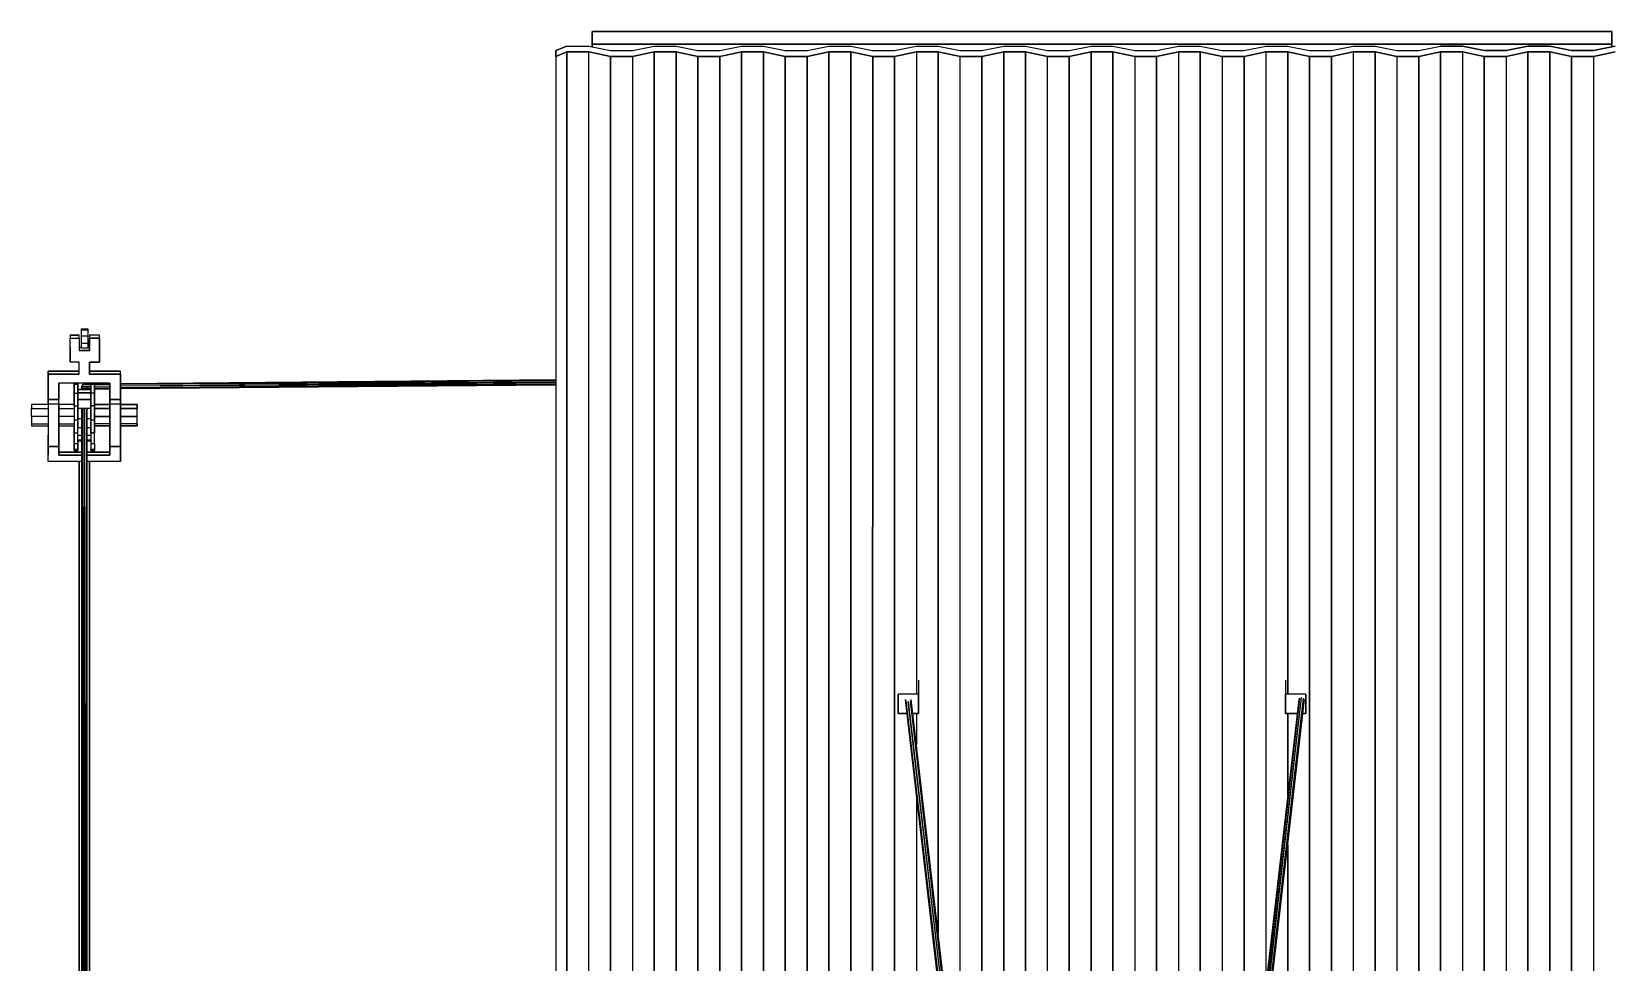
# Model space of a CAD drawing. Extents: x -32 to 51.8, y -51.6 to -5.5.
# Drawn here: x -16.93 to -10.73, y -15.64 to -11.99 of the extents above; entities that cross this region are included whole.
import ezdxf

# ---------------------------------------------------------------- set-up
doc = ezdxf.new("R2010")
doc.units = 0
doc.header["$MEASUREMENT"] = 0
doc.layers.get('0').update_dxf_attribs({"linetype": 'CONTINUOUS'})
doc.layers.add('hachures', color=5, linetype='CONTINUOUS')

msp = doc.modelspace()

# ---------------------------------------------------------------- linework, layer by layer
for p, q in [((-14.7329, -12.0473), (-14.7329, -11.9877)), ((-14.7329, -11.9877), (-14.7329, -12.0363)), ((-14.7329, -12.0363), (-14.7329, -12.0473)), ((-14.6528, -11.9877), (-14.7328, -11.9877)), ((-14.7328, -11.9877), (-14.7328, -11.9877)), ((-14.7328, -12.0363), (-14.7328, -11.9877)), ((-14.7328, -11.9877), (-14.6528, -11.9877)), ((-14.7328, -12.0363), (-14.7328, -12.0363)), ((-14.7328, -12.0473), (-14.7328, -12.0363)), ((-14.7328, -12.0363), (-14.6528, -12.0363)), ((-14.6528, -12.0363), (-14.7328, -12.0363)), ((-10.8128, -11.9877), (-14.6528, -11.9877)), ((-14.6528, -11.9877), (-10.8128, -11.9877)), ((-14.6528, -12.0363), (-10.8128, -12.0363)), ((-10.8128, -12.0363), (-14.6528, -12.0363)), ((-10.7328, -11.9877), (-10.8128, -11.9877)), ((-10.8128, -11.9877), (-10.7328, -11.9877)), ((-10.8128, -12.0363), (-10.7328, -12.0363)), ((-10.7328, -12.0363), (-10.8128, -12.0363)), ((-10.7329, -12.0363), (-10.7329, -11.9877)), ((-10.7329, -11.9877), (-10.7329, -11.9877)), ((-10.7329, -12.0474), (-10.7329, -12.0363)), ((-10.7328, -11.9877), (-10.7328, -12.0363)), ((-10.7328, -12.0363), (-10.7328, -12.0474)), ((-14.8764, -12.0621), (-14.8765, -19.6597)), ((-14.8764, -12.062), (-14.833, -12.0443)), ((-14.833, -12.0444), (-14.8764, -12.0621)), ((-14.8763, -12.0847), (-14.8764, -12.062)), ((-14.8764, -12.0621), (-14.8763, -12.0848)), ((-14.8763, -12.0848), (-14.8764, -19.6597)), ((-14.8328, -12.067), (-14.8763, -12.0847)), ((-14.8763, -12.0848), (-14.8328, -12.0671)), ((-14.833, -12.0443), (-14.7472, -12.0443)), ((-14.833, -12.0671), (-14.833, -12.067)), ((-14.833, -12.067), (-14.833, -12.0671)), ((-14.7471, -12.067), (-14.8328, -12.067)), ((-14.8328, -12.0671), (-14.7471, -12.0671)), ((-14.7472, -12.0443), (-14.6615, -12.062)), ((-14.7472, -12.067), (-14.7472, -12.0671)), ((-14.7472, -12.0671), (-14.7472, -12.067)), ((-14.6614, -12.0847), (-14.7471, -12.067)), ((-14.7471, -12.0671), (-14.6614, -12.0848)), ((-14.6615, -12.062), (-14.5758, -12.062)), ((-14.6615, -12.0847), (-14.6615, -12.0848)), ((-14.6615, -12.0848), (-14.6615, -12.0847)), ((-14.5757, -12.0847), (-14.6614, -12.0847)), ((-14.6614, -12.0848), (-14.5757, -12.0848)), ((-14.5758, -12.062), (-14.4901, -12.0443)), ((-14.5758, -12.0847), (-14.5758, -12.0848)), ((-14.5758, -12.0848), (-14.5758, -12.0847)), ((-14.49, -12.067), (-14.5757, -12.0847)), ((-14.5757, -12.0848), (-14.49, -12.0671)), ((-14.4901, -12.0443), (-14.4044, -12.0443)), ((-14.4901, -12.067), (-14.4901, -12.0671)), ((-14.4901, -12.0671), (-14.4901, -12.067)), ((-14.4043, -12.067), (-14.49, -12.067)), ((-14.49, -12.0671), (-14.4043, -12.0671)), ((-14.4044, -12.0443), (-14.3187, -12.062)), ((-14.4044, -12.0671), (-14.4044, -12.067)), ((-14.4044, -12.067), (-14.4044, -12.0671)), ((-14.3186, -12.0847), (-14.4043, -12.067)), ((-14.4043, -12.0671), (-14.3186, -12.0848)), ((-14.3187, -12.062), (-14.233, -12.062)), ((-14.3187, -12.0848), (-14.3187, -12.0847)), ((-14.3187, -12.0847), (-14.3187, -12.0848)), ((-14.2328, -12.0847), (-14.3186, -12.0847)), ((-14.3186, -12.0848), (-14.2328, -12.0848)), ((-14.233, -12.062), (-14.1472, -12.0443)), ((-14.233, -12.0848), (-14.233, -12.0847)), ((-14.233, -12.0847), (-14.233, -12.0848)), ((-14.1471, -12.067), (-14.2328, -12.0847)), ((-14.2328, -12.0848), (-14.1471, -12.0671)), ((-14.1472, -12.0443), (-14.0615, -12.0443)), ((-14.1472, -12.067), (-14.1472, -12.0671)), ((-14.1472, -12.0671), (-14.1472, -12.067)), ((-14.0614, -12.067), (-14.1471, -12.067)), ((-14.1471, -12.0671), (-14.0614, -12.0671)), ((-14.0615, -12.0443), (-13.9758, -12.062)), ((-14.0615, -12.067), (-14.0615, -12.0671)), ((-13.9757, -12.0847), (-14.0614, -12.067)), ((-14.0614, -12.0671), (-13.9757, -12.0848)), ((-13.9758, -12.062), (-13.8901, -12.062)), ((-13.9758, -12.0848), (-13.9758, -12.0847)), ((-13.9758, -12.0847), (-13.9758, -12.0848)), ((-13.89, -12.0847), (-13.9757, -12.0847)), ((-13.9757, -12.0848), (-13.89, -12.0848)), ((-13.8901, -12.062), (-13.8044, -12.0443)), ((-13.8901, -12.0848), (-13.8901, -12.0847)), ((-13.8043, -12.067), (-13.89, -12.0847)), ((-13.89, -12.0848), (-13.8043, -12.0671)), ((-13.8044, -12.0443), (-13.7187, -12.0443)), ((-13.8044, -12.0671), (-13.8044, -12.067)), ((-13.8044, -12.067), (-13.8044, -12.0671)), ((-13.7186, -12.067), (-13.8043, -12.067)), ((-13.8043, -12.0671), (-13.7186, -12.0671)), ((-13.7187, -12.0443), (-13.633, -12.062)), ((-13.7187, -12.0671), (-13.7187, -12.067)), ((-13.7187, -12.067), (-13.7187, -12.0671)), ((-13.6328, -12.0847), (-13.7186, -12.067)), ((-13.7186, -12.0671), (-13.6328, -12.0848)), ((-13.633, -12.062), (-13.5472, -12.062)), ((-13.633, -12.0848), (-13.633, -12.0847)), ((-13.633, -12.0847), (-13.633, -12.0848)), ((-13.5471, -12.0847), (-13.6328, -12.0847)), ((-13.6328, -12.0848), (-13.5471, -12.0848)), ((-13.5472, -12.062), (-13.4615, -12.0443)), ((-13.5472, -12.0847), (-13.5472, -12.0848)), ((-13.5472, -12.0848), (-13.5472, -12.0847)), ((-13.4614, -12.067), (-13.5471, -12.0847)), ((-13.5471, -12.0848), (-13.4614, -12.0671)), ((-13.4615, -12.0443), (-13.3758, -12.0443)), ((-13.4615, -12.0671), (-13.4615, -12.0671)), ((-13.3757, -12.067), (-13.4614, -12.067)), ((-13.4614, -12.0671), (-13.3757, -12.0671)), ((-13.3758, -12.0443), (-13.2901, -12.062)), ((-13.3758, -12.0671), (-13.3758, -12.067)), ((-13.3758, -12.067), (-13.3758, -12.0671)), ((-13.29, -12.0847), (-13.3757, -12.067)), ((-13.3757, -12.0671), (-13.29, -12.0848)), ((-13.2901, -12.062), (-13.2044, -12.062)), ((-13.2901, -12.0848), (-13.2901, -12.0847)), ((-13.2043, -12.0847), (-13.29, -12.0847)), ((-13.29, -12.0848), (-13.2043, -12.0848)), ((-13.2044, -12.062), (-13.1187, -12.0443)), ((-13.2044, -12.0848), (-13.2044, -12.0847)), ((-13.2044, -12.0847), (-13.2044, -12.0848)), ((-13.1186, -12.067), (-13.2043, -12.0847)), ((-13.2043, -12.0848), (-13.1186, -12.0671)), ((-13.1187, -12.0443), (-13.033, -12.0443)), ((-13.1187, -12.0671), (-13.1187, -12.0671)), ((-13.0328, -12.067), (-13.1186, -12.067)), ((-13.1186, -12.0671), (-13.0328, -12.0671)), ((-13.033, -12.0443), (-12.9472, -12.0621)), ((-13.033, -12.0671), (-13.033, -12.067)), ((-13.033, -12.067), (-13.033, -12.0671)), ((-12.9471, -12.0847), (-13.0328, -12.067)), ((-13.0328, -12.0671), (-12.9471, -12.0848)), ((-12.9472, -12.0621), (-12.8615, -12.0621)), ((-12.9472, -12.0848), (-12.9472, -12.0847)), ((-12.8614, -12.0847), (-12.9471, -12.0847)), ((-12.9471, -12.0848), (-12.8614, -12.0848)), ((-12.8615, -12.0621), (-12.7758, -12.0444)), ((-12.8615, -12.0848), (-12.8615, -12.0847)), ((-12.7757, -12.0671), (-12.8614, -12.0847)), ((-12.8614, -12.0848), (-12.7757, -12.0671)), ((-12.7758, -12.0444), (-12.6901, -12.0444)), ((-12.7758, -12.0671), (-12.7758, -12.0671)), ((-12.7758, -12.0671), (-12.7758, -12.0671)), ((-12.69, -12.0671), (-12.7757, -12.0671)), ((-12.7757, -12.0671), (-12.69, -12.0671)), ((-12.6901, -12.0444), (-12.6044, -12.0621)), ((-12.6901, -12.0671), (-12.6901, -12.0671)), ((-12.6901, -12.0671), (-12.6901, -12.0671)), ((-12.69, -12.0671), (-12.6043, -12.0848)), ((-12.6043, -12.0848), (-12.69, -12.0671)), ((-12.6044, -12.0621), (-12.5187, -12.0621)), ((-12.6044, -12.0847), (-12.6044, -12.0848)), ((-12.6043, -12.0848), (-12.5186, -12.0848)), ((-12.5186, -12.0848), (-12.6043, -12.0848)), ((-12.5187, -12.0621), (-12.433, -12.0444)), ((-12.5187, -12.0848), (-12.5187, -12.0848)), ((-12.5187, -12.0848), (-12.5187, -12.0848)), ((-12.5186, -12.0848), (-12.4328, -12.0671)), ((-12.4328, -12.0671), (-12.5186, -12.0848)), ((-12.433, -12.0444), (-12.3472, -12.0444)), ((-12.433, -12.0671), (-12.433, -12.0671)), ((-12.433, -12.0671), (-12.433, -12.0671)), ((-12.4328, -12.0671), (-12.3471, -12.0671)), ((-12.3471, -12.0671), (-12.4328, -12.0671)), ((-12.3472, -12.0444), (-12.2615, -12.0621)), ((-12.3472, -12.0671), (-12.3472, -12.0671)), ((-12.3472, -12.0671), (-12.3472, -12.0671)), ((-12.3471, -12.0671), (-12.2614, -12.0848)), ((-12.2614, -12.0848), (-12.3471, -12.0671)), ((-12.2615, -12.0621), (-12.1758, -12.0621)), ((-12.2615, -12.0848), (-12.2615, -12.0847)), ((-12.2614, -12.0848), (-12.1757, -12.0848)), ((-12.1757, -12.0848), (-12.2614, -12.0848)), ((-12.1758, -12.0621), (-12.0901, -12.0444)), ((-12.1758, -12.0848), (-12.1758, -12.0848)), ((-12.1757, -12.0848), (-12.09, -12.0671)), ((-12.09, -12.0671), (-12.1757, -12.0848)), ((-12.0901, -12.0444), (-12.0044, -12.0444)), ((-12.0901, -12.0671), (-12.0901, -12.0671)), ((-12.09, -12.0671), (-12.0043, -12.0671)), ((-12.0043, -12.0671), (-12.09, -12.0671)), ((-12.0044, -12.0444), (-11.9187, -12.0621)), ((-12.0044, -12.0671), (-12.0044, -12.0671)), ((-12.0044, -12.0671), (-12.0044, -12.0671)), ((-11.9186, -12.0848), (-12.0043, -12.0671)), ((-12.0043, -12.0671), (-11.9186, -12.0848)), ((-11.9187, -12.0621), (-11.833, -12.0621)), ((-11.9187, -12.0848), (-11.9187, -12.0848)), ((-11.8328, -12.0848), (-11.9186, -12.0848)), ((-11.9186, -12.0848), (-11.8328, -12.0848)), ((-11.833, -12.0621), (-11.7472, -12.0444)), ((-11.833, -12.0848), (-11.833, -12.0848)), ((-11.833, -12.0848), (-11.833, -12.0848)), ((-11.8328, -12.0848), (-11.7471, -12.0671)), ((-11.7471, -12.0671), (-11.8328, -12.0848)), ((-11.7472, -12.0444), (-11.6615, -12.0444)), ((-11.7472, -12.0671), (-11.7472, -12.0671)), ((-11.7471, -12.0671), (-11.6614, -12.0671)), ((-11.6614, -12.0671), (-11.7471, -12.0671)), ((-11.6615, -12.0444), (-11.5758, -12.0621)), ((-11.6615, -12.0671), (-11.6615, -12.0671)), ((-11.6614, -12.0671), (-11.5757, -12.0848)), ((-11.5757, -12.0848), (-11.6614, -12.0671)), ((-11.5758, -12.0621), (-11.4901, -12.0621)), ((-11.5758, -12.0848), (-11.5758, -12.0848)), ((-11.5758, -12.0848), (-11.5758, -12.0848)), ((-11.5757, -12.0848), (-11.49, -12.0848)), ((-11.49, -12.0848), (-11.5757, -12.0848)), ((-11.4901, -12.0621), (-11.4044, -12.0444)), ((-11.4901, -12.0848), (-11.4901, -12.0848)), ((-11.4901, -12.0848), (-11.4901, -12.0848)), ((-11.4043, -12.0671), (-11.49, -12.0848)), ((-11.49, -12.0848), (-11.4043, -12.0671)), ((-11.4044, -12.0444), (-11.3187, -12.0444)), ((-11.3187, -12.0444), (-11.4044, -12.0444)), ((-11.4044, -12.0671), (-11.4044, -12.0671)), ((-11.4044, -12.0671), (-11.4044, -12.0671)), ((-11.4043, -12.0671), (-11.3186, -12.0671)), ((-11.3186, -12.0671), (-11.4043, -12.0671)), ((-11.3187, -12.0444), (-11.233, -12.0621)), ((-11.233, -12.0621), (-11.3187, -12.0444)), ((-11.3187, -12.0671), (-11.3187, -12.0671)), ((-11.3187, -12.0671), (-11.3187, -12.0671)), ((-11.3186, -12.0671), (-11.2328, -12.0848)), ((-11.2328, -12.0848), (-11.3186, -12.0671)), ((-11.233, -12.0621), (-11.1472, -12.0621)), ((-11.1472, -12.0621), (-11.233, -12.0621)), ((-11.233, -12.0848), (-11.233, -12.0848)), ((-11.233, -12.0848), (-11.233, -12.0848)), ((-11.2328, -12.0848), (-11.1471, -12.0848)), ((-11.1471, -12.0848), (-11.2328, -12.0848)), ((-11.1472, -12.0621), (-11.0615, -12.0444)), ((-11.0615, -12.0444), (-11.1472, -12.0621)), ((-11.1472, -12.0848), (-11.1472, -12.0848)), ((-11.1472, -12.0848), (-11.1472, -12.0848)), ((-11.1471, -12.0848), (-11.0614, -12.0671)), ((-11.0614, -12.0671), (-11.1471, -12.0848)), ((-11.0615, -12.0444), (-10.9758, -12.0444)), ((-10.9758, -12.0444), (-11.0615, -12.0444)), ((-11.0615, -12.0671), (-11.0615, -12.0671)), ((-11.0615, -12.0671), (-11.0615, -12.0671)), ((-10.9757, -12.0671), (-11.0614, -12.0671)), ((-11.0614, -12.0671), (-10.9757, -12.0671)), ((-10.8901, -12.0621), (-10.9758, -12.0444)), ((-10.9758, -12.0444), (-10.8901, -12.0621)), ((-10.9758, -12.0671), (-10.9758, -12.0671)), ((-10.9758, -12.0671), (-10.9758, -12.0671)), ((-10.89, -12.0848), (-10.9757, -12.0671)), ((-10.9757, -12.0671), (-10.89, -12.0848)), ((-10.8044, -12.0621), (-10.8901, -12.0621)), ((-10.8901, -12.0621), (-10.8044, -12.0621)), ((-10.8901, -12.0848), (-10.8901, -12.0848)), ((-10.89, -12.0848), (-10.8043, -12.0848)), ((-10.8043, -12.0848), (-10.89, -12.0848)), ((-10.8044, -12.0621), (-10.7187, -12.0444)), ((-10.7187, -12.0444), (-10.8044, -12.0621)), ((-10.8044, -12.0848), (-10.8044, -12.0848)), ((-10.8044, -12.0848), (-10.8044, -12.0848)), ((-10.8043, -12.0848), (-10.7186, -12.0671)), ((-10.7186, -12.0671), (-10.8043, -12.0848)), ((-16.7375, -13.1542), (-16.7132, -13.1542)), ((-16.7375, -13.1576), (-16.7375, -13.1542)), ((-16.7375, -13.1813), (-16.7375, -13.1576)), ((-16.7375, -13.1576), (-16.7132, -13.1576)), ((-16.7132, -13.1542), (-16.7132, -13.1576)), ((-16.7132, -13.1576), (-16.7132, -13.1813)), ((-16.746, -13.179), (-16.7813, -13.179)), ((-16.7813, -13.179), (-16.7813, -13.1908)), ((-16.7813, -13.179), (-16.746, -13.179)), ((-16.7813, -13.2389), (-16.7813, -13.1908)), ((-16.7813, -13.1908), (-16.746, -13.1908)), ((-16.746, -13.1908), (-16.746, -13.179)), ((-16.746, -13.1908), (-16.746, -13.2389)), ((-16.7375, -13.2115), (-16.7375, -13.1813)), ((-16.7375, -13.1813), (-16.7132, -13.1813)), ((-16.7375, -13.2305), (-16.7375, -13.2115)), ((-16.7132, -13.2115), (-16.7375, -13.2115)), ((-16.7132, -13.1813), (-16.7132, -13.2115)), ((-16.7132, -13.2115), (-16.7132, -13.2305)), ((-16.6672, -13.179), (-16.7065, -13.179)), ((-16.7065, -13.179), (-16.7065, -13.1908)), ((-16.6672, -13.1908), (-16.7065, -13.1908)), ((-16.7065, -13.1908), (-16.7065, -13.2389)), ((-16.7065, -13.2389), (-16.7065, -13.1908)), ((-16.7065, -13.1908), (-16.6672, -13.1908)), ((-16.6672, -13.1908), (-16.6672, -13.179)), ((-16.6672, -13.2389), (-16.6672, -13.1908)), ((-16.6672, -13.1908), (-16.6672, -13.2389)), ((-16.7813, -13.2272), (-16.7813, -13.2389)), ((-16.7813, -13.2389), (-16.7813, -13.2272)), ((-16.7813, -13.2844), (-16.7813, -13.2389)), ((-16.7813, -13.2389), (-16.7813, -13.2844)), ((-16.7375, -13.2272), (-16.746, -13.2272)), ((-16.746, -13.2272), (-16.7375, -13.2272)), ((-16.7065, -13.2389), (-16.746, -13.2389)), ((-16.746, -13.2389), (-16.7065, -13.2389)), ((-16.7132, -13.2305), (-16.7375, -13.2305)), ((-16.7065, -13.2272), (-16.7132, -13.2272)), ((-16.7132, -13.2272), (-16.7065, -13.2272)), ((-16.7065, -13.2272), (-16.7065, -13.2389)), ((-16.6672, -13.2844), (-16.6672, -13.2389)), ((-16.6672, -13.2389), (-16.6672, -13.2844)), ((-16.8677, -13.3558), (-16.8677, -13.3203)), ((-16.8677, -13.3203), (-16.8677, -13.332)), ((-16.8677, -13.332), (-16.8677, -13.3203)), ((-16.8677, -13.3203), (-16.8258, -13.3203)), ((-16.8258, -13.3204), (-16.8677, -13.3204)), ((-16.8677, -13.3204), (-16.8677, -13.3559)), ((-16.8677, -13.332), (-16.8677, -13.3675)), ((-16.8258, -13.332), (-16.8677, -13.332)), ((-16.8677, -13.3676), (-16.8677, -13.3321)), ((-16.8677, -13.3321), (-16.8258, -13.3321)), ((-16.8258, -13.3203), (-16.746, -13.3203)), ((-16.746, -13.3204), (-16.8258, -13.3204)), ((-16.746, -13.332), (-16.8258, -13.332)), ((-16.8258, -13.3321), (-16.746, -13.3321)), ((-16.746, -13.2844), (-16.7813, -13.2844)), ((-16.746, -13.3321), (-16.746, -13.2844)), ((-16.746, -13.3203), (-16.746, -13.2844)), ((-16.7065, -13.3204), (-16.7065, -13.2844)), ((-16.7065, -13.332), (-16.7065, -13.2844)), ((-16.7065, -13.2844), (-16.7065, -13.3203)), ((-16.7065, -13.2844), (-16.6672, -13.2844)), ((-16.6672, -13.2844), (-16.7065, -13.2844)), ((-16.7065, -13.2844), (-16.7065, -13.3321)), ((-16.7065, -13.3203), (-16.6267, -13.3203)), ((-16.6267, -13.3204), (-16.7065, -13.3204)), ((-16.6267, -13.332), (-16.7065, -13.332)), ((-16.7065, -13.3321), (-16.6267, -13.3321)), ((-16.6267, -13.3203), (-16.5848, -13.3203)), ((-16.5848, -13.3204), (-16.6267, -13.3204)), ((-16.5848, -13.332), (-16.6267, -13.332)), ((-16.6267, -13.3321), (-16.5848, -13.3321)), ((-16.5848, -13.332), (-16.5848, -13.3203)), ((-16.5848, -13.3675), (-16.5848, -13.332)), ((-16.5848, -13.332), (-16.5848, -13.3321)), ((-16.5848, -13.3321), (-16.5848, -13.332)), ((-16.5848, -13.3321), (-16.5848, -13.3676)), ((-16.8677, -13.3676), (-16.8677, -13.3558)), ((-16.8677, -13.3559), (-16.8677, -13.3676)), ((-16.8677, -13.3675), (-16.8677, -13.431)), ((-16.8677, -13.4311), (-16.8677, -13.3676)), ((-16.8258, -13.431), (-16.8258, -13.3675)), ((-16.8258, -13.3676), (-16.8258, -13.4192)), ((-16.8258, -13.4193), (-16.8258, -13.3676)), ((-16.746, -13.3676), (-16.8258, -13.3676)), ((-16.8258, -13.3676), (-16.8258, -13.4311)), ((-16.7665, -13.3817), (-16.7665, -13.3676)), ((-16.7665, -13.3676), (-16.7665, -13.3721)), ((-16.7665, -13.3721), (-16.7665, -13.3676)), ((-16.7665, -13.3721), (-16.7665, -13.4069)), ((-16.752, -13.3721), (-16.7665, -13.3721)), ((-16.7665, -13.4069), (-16.7665, -13.3721)), ((-16.7665, -13.4237), (-16.7665, -13.3817)), ((-16.752, -13.3721), (-16.752, -13.3676)), ((-16.752, -13.3676), (-16.752, -13.3817)), ((-16.752, -13.3676), (-16.752, -13.3721)), ((-16.752, -13.4069), (-16.752, -13.3721)), ((-16.752, -13.3721), (-16.752, -13.4069)), ((-16.752, -13.3817), (-16.752, -13.3923)), ((-16.7009, -13.3923), (-16.752, -13.3923)), ((-16.752, -13.3923), (-16.7009, -13.3923)), ((-16.7009, -13.4057), (-16.752, -13.4057)), ((-16.752, -13.4057), (-16.7009, -13.4057)), ((-16.7065, -13.3676), (-16.746, -13.3676)), ((-16.7341, -13.3733), (-16.7374, -13.3802)), ((-16.7009, -13.3799), (-16.7374, -13.3802)), ((-16.7009, -13.38), (-16.7374, -13.3802)), ((-16.7374, -13.3802), (-16.7374, -13.3923)), ((-16.7374, -13.3802), (-16.7341, -13.3871)), ((-16.7374, -13.4057), (-16.7374, -13.4057)), ((-16.7354, -13.4057), (-16.7354, -13.4057)), ((-16.7341, -13.3871), (-16.7345, -13.3923)), ((-16.7262, -13.3705), (-16.7341, -13.3733)), ((-16.7009, -13.373), (-16.7341, -13.3733)), ((-16.7009, -13.3731), (-16.7341, -13.3733)), ((-16.7181, -13.3869), (-16.7341, -13.3871)), ((-16.7181, -13.3869), (-16.7341, -13.3871)), ((-16.7341, -13.3871), (-16.7341, -13.3923)), ((-16.7341, -13.3871), (-16.7262, -13.3899)), ((-16.7341, -13.4057), (-16.7341, -13.4057)), ((-16.7286, -13.4057), (-16.7286, -13.4057)), ((-16.7265, -13.3923), (-16.7262, -13.3899)), ((-16.7262, -13.3705), (-16.7009, -13.3703)), ((-16.7009, -13.3703), (-16.7262, -13.3705)), ((-16.7262, -13.3899), (-16.7182, -13.3871)), ((-16.7262, -13.3923), (-16.7262, -13.3899)), ((-16.7262, -13.4057), (-16.7262, -13.4057)), ((-16.7208, -13.4057), (-16.7208, -13.4057)), ((-16.7189, -13.3923), (-16.7182, -13.3871)), ((-16.7182, -13.3871), (-16.7149, -13.3802)), ((-16.7182, -13.3871), (-16.7182, -13.3923)), ((-16.7182, -13.4057), (-16.7182, -13.4057)), ((-16.7163, -13.4057), (-16.7163, -13.4057)), ((-16.7155, -13.3923), (-16.7149, -13.3802)), ((-16.7149, -13.3923), (-16.7149, -13.3802)), ((-16.7009, -13.3868), (-16.7149, -13.3869)), ((-16.7009, -13.3868), (-16.7149, -13.3869)), ((-16.7149, -13.3898), (-16.7009, -13.3897)), ((-16.7149, -13.4057), (-16.7149, -13.4057)), ((-16.6267, -13.3676), (-16.7065, -13.3676)), ((-16.7009, -13.3721), (-16.7009, -13.3676)), ((-16.7009, -13.3703), (-16.7009, -13.3676)), ((-16.7009, -13.3676), (-16.7009, -13.3721)), ((-16.6865, -13.3721), (-16.7009, -13.3721)), ((-16.7009, -13.3721), (-16.7009, -13.4069)), ((-16.7009, -13.4069), (-16.7009, -13.3721)), ((-16.7009, -13.3923), (-16.7009, -13.3897)), ((-16.7009, -13.396), (-16.7009, -13.3923)), ((-16.7009, -13.3923), (-16.7009, -13.3923)), ((-16.7009, -13.3923), (-16.7009, -13.4057)), ((-16.7009, -13.4057), (-16.7009, -13.3923)), ((-16.7009, -13.4057), (-16.7009, -13.4057)), ((-16.7009, -13.4308), (-16.7009, -13.4057)), ((-16.6865, -13.3676), (-16.6865, -13.3721)), ((-16.6865, -13.3721), (-16.6865, -13.3676)), ((-16.6267, -13.3696), (-16.6865, -13.3701)), ((-16.6865, -13.3702), (-16.6267, -13.3697)), ((-16.6865, -13.3721), (-16.6865, -13.4069)), ((-16.6865, -13.4069), (-16.6865, -13.3721)), ((-16.6267, -13.3724), (-16.6865, -13.3729)), ((-16.6267, -13.3727), (-16.6865, -13.3731)), ((-16.6267, -13.3792), (-16.6865, -13.3797)), ((-16.6267, -13.3796), (-16.6865, -13.3799)), ((-16.6267, -13.3861), (-16.6865, -13.3866)), ((-16.6267, -13.3863), (-16.6865, -13.3867)), ((-16.6865, -13.3896), (-16.6267, -13.3891)), ((-16.6267, -13.3675), (-16.6267, -13.431)), ((-16.6267, -13.4311), (-16.6267, -13.3676)), ((-14.8764, -13.3545), (-16.5848, -13.3693)), ((-16.5848, -13.3694), (-14.8764, -13.3567)), ((-14.8764, -13.3573), (-16.5848, -13.372)), ((-14.8764, -13.3629), (-16.5848, -13.3725)), ((-14.8764, -13.3643), (-16.5848, -13.3789)), ((-16.5848, -13.431), (-16.5848, -13.3675)), ((-16.5848, -13.3676), (-16.5848, -13.4192)), ((-16.5848, -13.3676), (-16.5848, -13.4311)), ((-16.5848, -13.4194), (-16.5848, -13.3677)), ((-14.8764, -13.3699), (-16.5848, -13.3793)), ((-14.8764, -13.3714), (-16.5848, -13.3858)), ((-14.8764, -13.3737), (-16.5848, -13.386)), ((-16.5848, -13.3887), (-14.8764, -13.3744)), ((-16.9331, -13.4504), (-16.9331, -13.4666)), ((-16.8677, -13.4504), (-16.9331, -13.4504)), ((-16.9331, -13.4982), (-16.9331, -13.4666)), ((-16.9331, -13.4666), (-16.8677, -13.4666)), ((-16.8677, -13.431), (-16.8258, -13.431)), ((-16.8677, -13.449), (-16.8677, -13.4311)), ((-16.8677, -13.4311), (-16.8677, -13.449)), ((-16.8258, -13.4311), (-16.8677, -13.4311)), ((-16.8677, -13.449), (-16.8258, -13.449)), ((-16.8677, -13.449), (-16.8677, -13.571)), ((-16.8677, -13.449), (-16.8677, -13.449)), ((-16.8258, -13.449), (-16.8258, -13.4311)), ((-16.8258, -13.571), (-16.8258, -13.449)), ((-16.8258, -13.449), (-16.8258, -13.571)), ((-16.7665, -13.4504), (-16.8258, -13.4504)), ((-16.8258, -13.4666), (-16.7665, -13.4666)), ((-16.7665, -13.4069), (-16.7665, -13.4563)), ((-16.7665, -13.4069), (-16.752, -13.4069)), ((-16.7665, -13.4563), (-16.7665, -13.4069)), ((-16.7665, -13.4504), (-16.7665, -13.4237)), ((-16.7665, -13.4563), (-16.7665, -13.5105)), ((-16.7665, -13.4563), (-16.752, -13.4563)), ((-16.7665, -13.4666), (-16.7665, -13.4982)), ((-16.752, -13.4563), (-16.752, -13.4069)), ((-16.752, -13.4069), (-16.752, -13.4563)), ((-16.7009, -13.4308), (-16.752, -13.4308)), ((-16.752, -13.4308), (-16.7009, -13.4308)), ((-16.752, -13.5105), (-16.752, -13.4563)), ((-16.752, -13.4563), (-16.752, -13.5105)), ((-16.7009, -13.4664), (-16.752, -13.4664)), ((-16.752, -13.5056), (-16.752, -13.4664)), ((-16.7374, -13.4664), (-16.7374, -19.6597)), ((-16.7341, -13.4664), (-16.7374, -19.6597)), ((-16.7341, -13.4664), (-16.7341, -19.6597)), ((-16.734, -19.6597), (-16.7262, -13.4664)), ((-16.7262, -19.6597), (-16.7262, -13.4664)), ((-16.726, -19.6597), (-16.7182, -13.4664)), ((-16.7182, -19.6597), (-16.7149, -13.4664)), ((-16.7182, -13.4664), (-16.7182, -19.6597)), ((-16.7149, -19.6597), (-16.7149, -13.4664)), ((-16.7009, -13.4069), (-16.7009, -13.4563)), ((-16.6865, -13.4069), (-16.7009, -13.4069)), ((-16.7009, -13.4563), (-16.7009, -13.4069)), ((-16.7009, -13.4308), (-16.7009, -13.4308)), ((-16.7009, -13.4664), (-16.7009, -13.4308)), ((-16.7009, -13.4563), (-16.7009, -13.5105)), ((-16.6865, -13.4563), (-16.7009, -13.4563)), ((-16.7009, -13.5105), (-16.7009, -13.4563)), ((-16.7009, -13.5056), (-16.7009, -13.4664)), ((-16.6865, -13.4069), (-16.6865, -13.4563)), ((-16.6865, -13.4563), (-16.6865, -13.4069)), ((-16.6865, -13.4504), (-16.6267, -13.4504)), ((-16.6267, -13.4504), (-16.6865, -13.4504)), ((-16.6865, -13.5105), (-16.6865, -13.4563)), ((-16.6865, -13.4563), (-16.6865, -13.5105)), ((-16.6865, -13.4666), (-16.6267, -13.4666)), ((-16.6865, -13.4982), (-16.6865, -13.4666)), ((-16.6267, -13.4666), (-16.6865, -13.4666)), ((-16.6865, -13.4666), (-16.6865, -13.4666)), ((-16.6267, -13.449), (-16.6267, -13.431)), ((-16.6267, -13.431), (-16.5848, -13.431)), ((-16.6267, -13.4311), (-16.6267, -13.449)), ((-16.5848, -13.4311), (-16.6267, -13.4311)), ((-16.6267, -13.449), (-16.6267, -13.571)), ((-16.6267, -13.571), (-16.6267, -13.449)), ((-16.6267, -13.449), (-16.5848, -13.449)), ((-16.5848, -13.4192), (-16.5848, -13.4192)), ((-16.5848, -13.4194), (-16.5848, -13.4504)), ((-16.5848, -13.4504), (-16.5848, -13.4194)), ((-16.5848, -13.4194), (-16.5848, -13.4194)), ((-16.5848, -13.449), (-16.5848, -13.431)), ((-16.5848, -13.4311), (-16.5848, -13.449)), ((-16.5848, -13.571), (-16.5848, -13.449)), ((-16.5848, -13.449), (-16.5848, -13.571)), ((-16.5848, -13.4504), (-16.5194, -13.4504)), ((-16.5194, -13.4504), (-16.5848, -13.4504)), ((-16.5848, -13.4666), (-16.5194, -13.4666)), ((-16.5194, -13.4666), (-16.5848, -13.4666)), ((-16.5194, -13.4504), (-16.5194, -13.4504)), ((-16.5194, -13.4504), (-16.5194, -13.4666)), ((-16.5194, -13.459), (-16.5194, -13.4504)), ((-16.5194, -13.4666), (-16.5194, -13.4504)), ((-16.5194, -13.4666), (-16.5194, -13.4666)), ((-16.5194, -13.4982), (-16.5194, -13.4666)), ((-16.9331, -13.4982), (-16.9331, -13.5265)), ((-16.8677, -13.4982), (-16.9331, -13.4982)), ((-16.9331, -13.5265), (-16.8677, -13.5265)), ((-16.9331, -13.5265), (-16.9331, -13.5351)), ((-16.7665, -13.4982), (-16.8258, -13.4982)), ((-16.8258, -13.5265), (-16.7665, -13.5265)), ((-16.7665, -13.4982), (-16.7665, -13.5265)), ((-16.7665, -13.5105), (-16.752, -13.5105)), ((-16.7665, -13.5105), (-16.7665, -13.5617)), ((-16.7665, -13.5265), (-16.7665, -13.5351)), ((-16.752, -13.5056), (-16.7374, -13.5056)), ((-16.752, -13.5617), (-16.752, -13.5105)), ((-16.752, -13.5425), (-16.752, -13.5105)), ((-16.752, -13.5191), (-16.752, -13.5387)), ((-16.7149, -13.5056), (-16.7009, -13.5056)), ((-16.7009, -13.5425), (-16.7009, -13.5056)), ((-16.7009, -13.5105), (-16.7009, -13.5617)), ((-16.7009, -13.5105), (-16.6865, -13.5105)), ((-16.7009, -13.5617), (-16.7009, -13.5105)), ((-16.7009, -13.5292), (-16.7009, -13.5292)), ((-16.7009, -13.5292), (-16.7009, -13.5292)), ((-16.6267, -13.4982), (-16.6865, -13.4982)), ((-16.6865, -13.4982), (-16.6267, -13.4982)), ((-16.6865, -13.5617), (-16.6865, -13.5105)), ((-16.6865, -13.5105), (-16.6865, -13.5617)), ((-16.6267, -13.5265), (-16.6865, -13.5265)), ((-16.5194, -13.4982), (-16.5848, -13.4982)), ((-16.5848, -13.4982), (-16.5194, -13.4982)), ((-16.5194, -13.5265), (-16.5848, -13.5265)), ((-16.5194, -13.5265), (-16.5194, -13.4982)), ((-16.5194, -13.5351), (-16.5194, -13.5265)), ((-16.5194, -13.5265), (-16.5194, -13.5351)), ((-16.9331, -13.5351), (-16.8677, -13.5351)), ((-16.8677, -13.5688), (-16.8677, -13.5856)), ((-16.8677, -13.571), (-16.8677, -13.571)), ((-16.8677, -13.571), (-16.8677, -13.6153)), ((-16.8677, -13.6153), (-16.8677, -13.571)), ((-16.8677, -13.5856), (-16.8677, -13.5856)), ((-16.8677, -13.5856), (-16.8677, -13.5973)), ((-16.8677, -13.5856), (-16.8677, -13.5856)), ((-16.8258, -13.5351), (-16.7665, -13.5351)), ((-16.8258, -13.571), (-16.8258, -13.5856)), ((-16.8258, -13.6153), (-16.8258, -13.571)), ((-16.8258, -13.571), (-16.8258, -13.6153)), ((-16.8258, -13.5856), (-16.8258, -13.6378)), ((-16.7665, -13.5786), (-16.7665, -13.5351)), ((-16.7665, -13.5617), (-16.752, -13.5617)), ((-16.7665, -13.6038), (-16.7665, -13.5617)), ((-16.7665, -13.5617), (-16.7665, -13.6038)), ((-16.7665, -13.6134), (-16.7665, -13.5786)), ((-16.7374, -13.5425), (-16.752, -13.5425)), ((-16.752, -13.5729), (-16.752, -13.5425)), ((-16.752, -13.5547), (-16.752, -13.5547)), ((-16.752, -13.5547), (-16.752, -13.5547)), ((-16.752, -13.5547), (-16.752, -13.5547)), ((-16.752, -13.6038), (-16.752, -13.5617)), ((-16.7374, -13.5729), (-16.752, -13.5729)), ((-16.752, -13.5895), (-16.752, -13.5729)), ((-16.752, -13.5895), (-16.7374, -13.5895)), ((-16.7009, -13.5425), (-16.7149, -13.5425)), ((-16.7009, -13.5729), (-16.7149, -13.5729)), ((-16.7149, -13.5895), (-16.7009, -13.5895)), ((-16.7009, -13.5617), (-16.7009, -13.5425)), ((-16.7009, -13.5617), (-16.7009, -13.6038)), ((-16.7009, -13.5617), (-16.6865, -13.5617)), ((-16.6865, -13.5617), (-16.7009, -13.5617)), ((-16.6865, -13.5786), (-16.6865, -13.5351)), ((-16.6267, -13.5351), (-16.6865, -13.5351)), ((-16.6865, -13.5351), (-16.6267, -13.5351)), ((-16.6865, -13.6038), (-16.6865, -13.5617)), ((-16.6267, -13.571), (-16.6267, -13.6153)), ((-16.6267, -13.6153), (-16.6267, -13.571)), ((-16.5194, -13.5351), (-16.5848, -13.5351)), ((-16.5848, -13.5351), (-16.5194, -13.5351)), ((-16.5848, -13.5351), (-16.5848, -13.5688)), ((-16.5848, -13.5688), (-16.5848, -13.5856)), ((-16.5848, -13.6153), (-16.5848, -13.571)), ((-16.5848, -13.571), (-16.5848, -13.6153)), ((-16.5848, -13.5856), (-16.5848, -13.6378)), ((-16.5194, -13.5351), (-16.5194, -13.5351)), ((-16.8677, -13.5973), (-16.8677, -13.5973)), ((-16.8677, -13.5973), (-16.8677, -13.5973)), ((-16.8677, -13.6495), (-16.8677, -13.6153)), ((-16.8677, -13.6153), (-16.8677, -13.6495)), ((-16.8258, -13.6153), (-16.8677, -13.6153)), ((-16.8677, -13.6153), (-16.8258, -13.6153)), ((-16.8677, -13.6742), (-16.8677, -13.6495)), ((-16.8258, -13.6495), (-16.8258, -13.5973)), ((-16.8258, -13.5973), (-16.8258, -13.6153)), ((-16.8258, -13.6153), (-16.8258, -13.6495)), ((-16.746, -13.6378), (-16.8258, -13.6378)), ((-16.8258, -13.6378), (-16.8258, -13.6495)), ((-16.8258, -13.6378), (-16.746, -13.6378)), ((-16.8258, -13.6495), (-16.746, -13.6495)), ((-16.746, -13.6495), (-16.8258, -13.6495)), ((-16.7665, -13.6038), (-16.752, -13.6038)), ((-16.7665, -13.6268), (-16.7665, -13.6038)), ((-16.7665, -13.6038), (-16.7665, -13.6268)), ((-16.7665, -13.632), (-16.7665, -13.6134)), ((-16.7665, -13.6268), (-16.752, -13.6268)), ((-16.7665, -13.632), (-16.7665, -13.6268)), ((-16.7665, -13.6268), (-16.7665, -13.632)), ((-16.7665, -13.632), (-16.752, -13.632)), ((-16.752, -13.5932), (-16.752, -13.6134)), ((-16.752, -13.5932), (-16.7374, -13.5932)), ((-16.7374, -13.5932), (-16.752, -13.5932)), ((-16.752, -13.6268), (-16.752, -13.6038)), ((-16.752, -13.6038), (-16.752, -13.6268)), ((-16.752, -13.6134), (-16.752, -13.632)), ((-16.752, -13.632), (-16.752, -13.6268)), ((-16.752, -13.6268), (-16.752, -13.632)), ((-16.7374, -13.6378), (-16.746, -13.6378)), ((-16.746, -13.6378), (-16.7374, -13.6378)), ((-16.746, -13.6495), (-16.7374, -13.6495)), ((-16.7374, -13.6495), (-16.746, -13.6495)), ((-16.7149, -13.5932), (-16.7009, -13.5932)), ((-16.7009, -13.5932), (-16.7149, -13.5932)), ((-16.7065, -13.6378), (-16.7149, -13.6378)), ((-16.7149, -13.6378), (-16.7065, -13.6378)), ((-16.7149, -13.6495), (-16.7065, -13.6495)), ((-16.7065, -13.6495), (-16.7149, -13.6495)), ((-16.6267, -13.6378), (-16.7065, -13.6378)), ((-16.7065, -13.6378), (-16.6267, -13.6378)), ((-16.7065, -13.6495), (-16.6267, -13.6495)), ((-16.6267, -13.6495), (-16.7065, -13.6495)), ((-16.7009, -13.6038), (-16.6865, -13.6038)), ((-16.7009, -13.6038), (-16.7009, -13.6268)), ((-16.7009, -13.6268), (-16.6865, -13.6268)), ((-16.7009, -13.632), (-16.7009, -13.6268)), ((-16.7009, -13.6268), (-16.7009, -13.632)), ((-16.6865, -13.632), (-16.7009, -13.632)), ((-16.7009, -13.632), (-16.6865, -13.632)), ((-16.6865, -13.6038), (-16.6865, -13.6268)), ((-16.6865, -13.6268), (-16.6865, -13.632)), ((-16.6267, -13.6495), (-16.6267, -13.6153)), ((-16.6267, -13.6153), (-16.5848, -13.6153)), ((-16.6267, -13.6153), (-16.6267, -13.6495)), ((-16.5848, -13.6153), (-16.6267, -13.6153)), ((-16.5848, -13.6495), (-16.5848, -13.5973)), ((-16.5848, -13.5973), (-16.5848, -13.6153)), ((-16.5848, -13.6153), (-16.5848, -13.6495)), ((-16.5848, -13.6378), (-16.5848, -13.6735)), ((-16.5848, -13.6495), (-16.5848, -13.6742)), ((-16.5848, -13.6735), (-16.5848, -13.6495)), ((-16.8258, -13.6742), (-16.8677, -13.6742)), ((-16.746, -13.6742), (-16.8258, -13.6742)), ((-16.7461, -17.8566), (-16.746, -13.6742)), ((-16.7461, -17.8566), (-16.7461, -13.6742)), ((-16.7461, -13.6742), (-16.7461, -17.8566)), ((-16.7374, -13.6742), (-16.746, -13.6742)), ((-16.7065, -13.6742), (-16.7149, -13.6742)), ((-16.6267, -13.6742), (-16.7065, -13.6742)), ((-16.7065, -17.8566), (-16.7065, -13.6742)), ((-16.7065, -13.6742), (-16.7065, -17.8566)), ((-16.5848, -13.6742), (-16.6267, -13.6742)), ((-13.4529, -14.5331), (-13.4529, -14.5874)), ((-12.0129, -14.5331), (-12.0129, -14.5874)), ((-13.5329, -14.5874), (-13.5329, -14.663)), ((-13.4529, -14.5874), (-13.5329, -14.5874)), ((-13.5329, -14.663), (-13.5329, -14.5874)), ((-13.5041, -14.6086), (-12.8693, -20.1205)), ((-12.8666, -20.1205), (-13.5041, -14.6086)), ((-12.8589, -20.1205), (-13.5008, -14.6142)), ((-12.8666, -20.1205), (-13.5008, -14.6142)), ((-12.8507, -20.1205), (-13.4929, -14.6165)), ((-13.4929, -14.6165), (-12.8588, -20.1205)), ((-12.8469, -20.1205), (-13.4849, -14.6142)), ((-13.4849, -14.6142), (-12.8507, -20.1205)), ((-12.8468, -20.1205), (-13.4816, -14.6086)), ((-13.4529, -14.5874), (-13.4529, -14.663)), ((-13.4529, -14.663), (-13.4529, -14.5874)), ((-13.4529, -14.6088), (-13.4529, -14.663)), ((-11.9611, -14.6086), (-12.596, -20.1205)), ((-11.9611, -14.6086), (-12.5933, -20.1205)), ((-12.5932, -20.1205), (-11.9578, -14.6031)), ((-11.9578, -14.6031), (-12.5856, -20.1205)), ((-12.5855, -20.1205), (-11.9499, -14.6007)), ((-12.5774, -20.1205), (-11.9499, -14.6007)), ((-12.5773, -20.1205), (-11.9419, -14.6031)), ((-12.5735, -20.1205), (-11.9419, -14.6031)), ((-12.5735, -20.1205), (-11.9386, -14.6086)), ((-11.9329, -14.5874), (-12.0129, -14.5874)), ((-12.0129, -14.663), (-12.0129, -14.5874)), ((-12.0129, -14.5874), (-12.0129, -14.663)), ((-11.9329, -14.5874), (-11.9329, -14.663)), ((-11.9329, -14.663), (-11.9329, -14.5874)), ((-13.4978, -14.663), (-13.5329, -14.663)), ((-13.5329, -14.663), (-13.5329, -14.663)), ((-13.5329, -14.663), (-13.4978, -14.663)), ((-13.4529, -14.663), (-13.4754, -14.663)), ((-13.4754, -14.663), (-13.4529, -14.663)), ((-13.4614, -14.663), (-13.4614, -14.7839)), ((-12.0129, -14.663), (-11.9674, -14.663)), ((-11.9674, -14.663), (-12.0129, -14.663)), ((-12.0043, -14.663), (-12.0043, -14.9835)), ((-12.0043, -14.9835), (-12.0043, -14.663)), ((-11.9449, -14.663), (-11.9329, -14.663)), ((-11.9329, -14.663), (-11.9449, -14.663))]:
    msp.add_line(p, q)
at = {"layer": 'hachures'}
for p, q in [((-14.8329, -19.6597), (-14.8328, -12.0671)), ((-14.8328, -12.0671), (-14.8329, -19.6597)), ((-14.7472, -19.6597), (-14.7471, -12.0671)), ((-14.6615, -19.7266), (-14.6614, -12.0848)), ((-14.6614, -12.0848), (-14.6615, -19.7266)), ((-14.5757, -12.0848), (-14.5758, -19.7266)), ((-14.49, -12.0671), (-14.49, -19.7089)), ((-14.49, -19.7089), (-14.49, -12.0671)), ((-14.4043, -19.7089), (-14.4043, -12.0671)), ((-14.4043, -12.0671), (-14.4043, -19.7089)), ((-14.3186, -12.0848), (-14.3186, -19.7266)), ((-14.3186, -19.7266), (-14.3186, -12.0848)), ((-14.2328, -12.0848), (-14.2329, -19.7266)), ((-14.2329, -19.7266), (-14.2328, -12.0848)), ((-14.1471, -12.0671), (-14.1472, -19.7089)), ((-14.1472, -19.7089), (-14.1471, -12.0671)), ((-14.0614, -12.0671), (-14.0615, -19.7089)), ((-14.0615, -19.7089), (-14.0614, -12.0671)), ((-13.9757, -12.0848), (-13.9758, -19.7267)), ((-13.9758, -19.7267), (-13.9757, -12.0848)), ((-13.89, -12.0848), (-13.89, -19.7267)), ((-13.89, -19.7267), (-13.89, -12.0848)), ((-13.8043, -12.0671), (-13.8043, -19.709)), ((-13.8043, -19.709), (-13.8043, -12.0671)), ((-13.7186, -12.0671), (-13.7186, -19.709)), ((-13.7186, -19.709), (-13.7186, -12.0671)), ((-13.6328, -12.0848), (-13.6329, -19.7267)), ((-13.6329, -19.7267), (-13.6328, -12.0848)), ((-13.5472, -19.7267), (-13.5471, -12.0848)), ((-13.5471, -12.0848), (-13.5472, -19.7267)), ((-13.4614, -12.0671), (-13.4614, -14.5874)), ((-13.3757, -12.0671), (-13.3757, -15.5281)), ((-13.3757, -15.5281), (-13.3757, -12.0671)), ((-13.29, -16.2723), (-13.29, -12.0848)), ((-13.2043, -12.0848), (-13.2043, -17.0165)), ((-13.2043, -17.0165), (-13.2043, -12.0848)), ((-13.1186, -12.0671), (-13.1186, -17.7607)), ((-13.1186, -17.7607), (-13.1186, -12.0671)), ((-13.0329, -18.5049), (-13.0328, -12.0671)), ((-13.0328, -12.0671), (-13.0329, -18.5049)), ((-12.9472, -19.2491), (-12.9471, -12.0848)), ((-12.8614, -12.0848), (-12.8615, -19.7267)), ((-12.8615, -19.7267), (-12.8614, -12.0848)), ((-12.7757, -12.0671), (-12.7758, -19.709)), ((-12.7758, -19.709), (-12.7757, -12.0671)), ((-12.69, -19.709), (-12.69, -12.0671)), ((-12.69, -12.0671), (-12.69, -19.709)), ((-12.6043, -12.0848), (-12.6043, -19.7267)), ((-12.5186, -12.0848), (-12.5186, -19.4487)), ((-12.5186, -19.4487), (-12.5186, -12.0848)), ((-12.4328, -12.0671), (-12.4329, -18.7045)), ((-12.3471, -12.0671), (-12.3472, -17.9603)), ((-12.3472, -17.9603), (-12.3471, -12.0671)), ((-12.2614, -12.0848), (-12.2615, -17.2161)), ((-12.1757, -12.0848), (-12.1757, -16.4719)), ((-12.1757, -16.4719), (-12.1757, -12.0848)), ((-12.09, -12.0671), (-12.09, -15.7277)), ((-12.0043, -12.0671), (-12.0043, -14.5874)), ((-12.0043, -14.5874), (-12.0043, -12.0671)), ((-11.9186, -12.0848), (-11.9186, -19.7267)), ((-11.9186, -19.7267), (-11.9186, -12.0848)), ((-11.8329, -19.7267), (-11.8328, -12.0848)), ((-11.8328, -12.0848), (-11.8329, -19.7267)), ((-11.7471, -12.0671), (-11.7472, -19.709)), ((-11.6614, -12.0671), (-11.6615, -19.709)), ((-11.6615, -19.709), (-11.6614, -12.0671)), ((-11.5757, -12.0848), (-11.5758, -19.7267)), ((-11.49, -12.0848), (-11.49, -19.7267)), ((-11.49, -19.7267), (-11.49, -12.0848)), ((-11.4043, -19.709), (-11.4043, -12.0671)), ((-11.4043, -12.0671), (-11.4043, -19.709)), ((-11.3186, -12.0671), (-11.3186, -19.709)), ((-11.2328, -12.0848), (-11.2329, -19.7267)), ((-11.2329, -19.7267), (-11.2328, -12.0848)), ((-11.1471, -12.0848), (-11.1472, -19.7267)), ((-11.0614, -12.0671), (-11.0615, -19.709)), ((-11.0615, -19.709), (-11.0614, -12.0671)), ((-10.9757, -12.0671), (-10.9758, -19.709)), ((-10.9758, -19.709), (-10.9757, -12.0671)), ((-10.89, -19.7267), (-10.89, -12.0848)), ((-10.89, -12.0848), (-10.89, -19.7267)), ((-10.8043, -12.0848), (-10.8043, -16.2508)), ((-13.4614, -14.9791), (-13.4615, -19.709)), ((-12.0043, -15.1787), (-12.0043, -19.709)), ((-12.0043, -19.709), (-12.0043, -15.1787))]:
    msp.add_line(p, q, dxfattribs=at)

doc.saveas('drawing.dxf')
